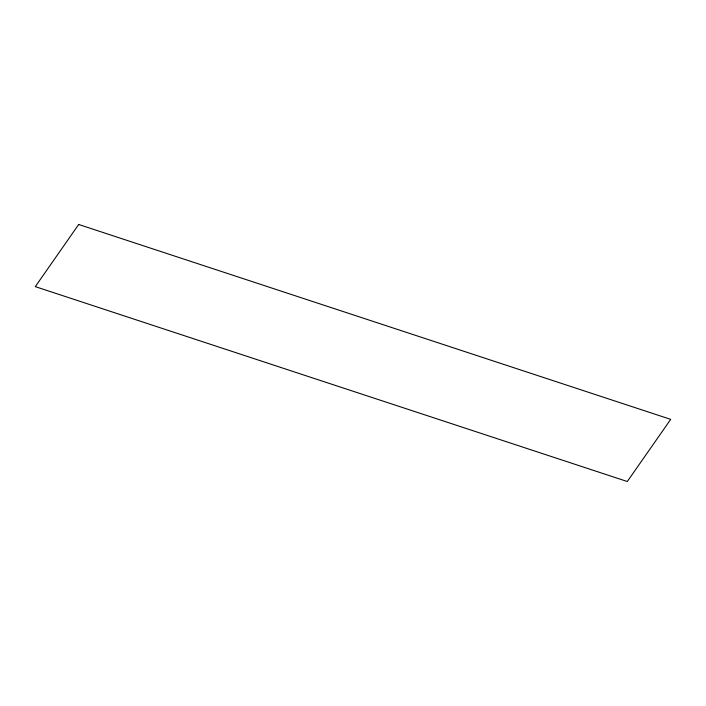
<?xml version="1.0" encoding="UTF-8"?>
<svg xmlns="http://www.w3.org/2000/svg" width="706" height="706" viewBox="0 0 706 706"><rect width="100%" height="100%" fill="white"/><g stroke="black" fill="none" stroke-linecap="round" stroke-linejoin="round"><path stroke-width="1.06" d="M78.701 224.482L35.3 286.636L627.299 481.518L670.7 419.364L78.701 224.482"/></g></svg>
